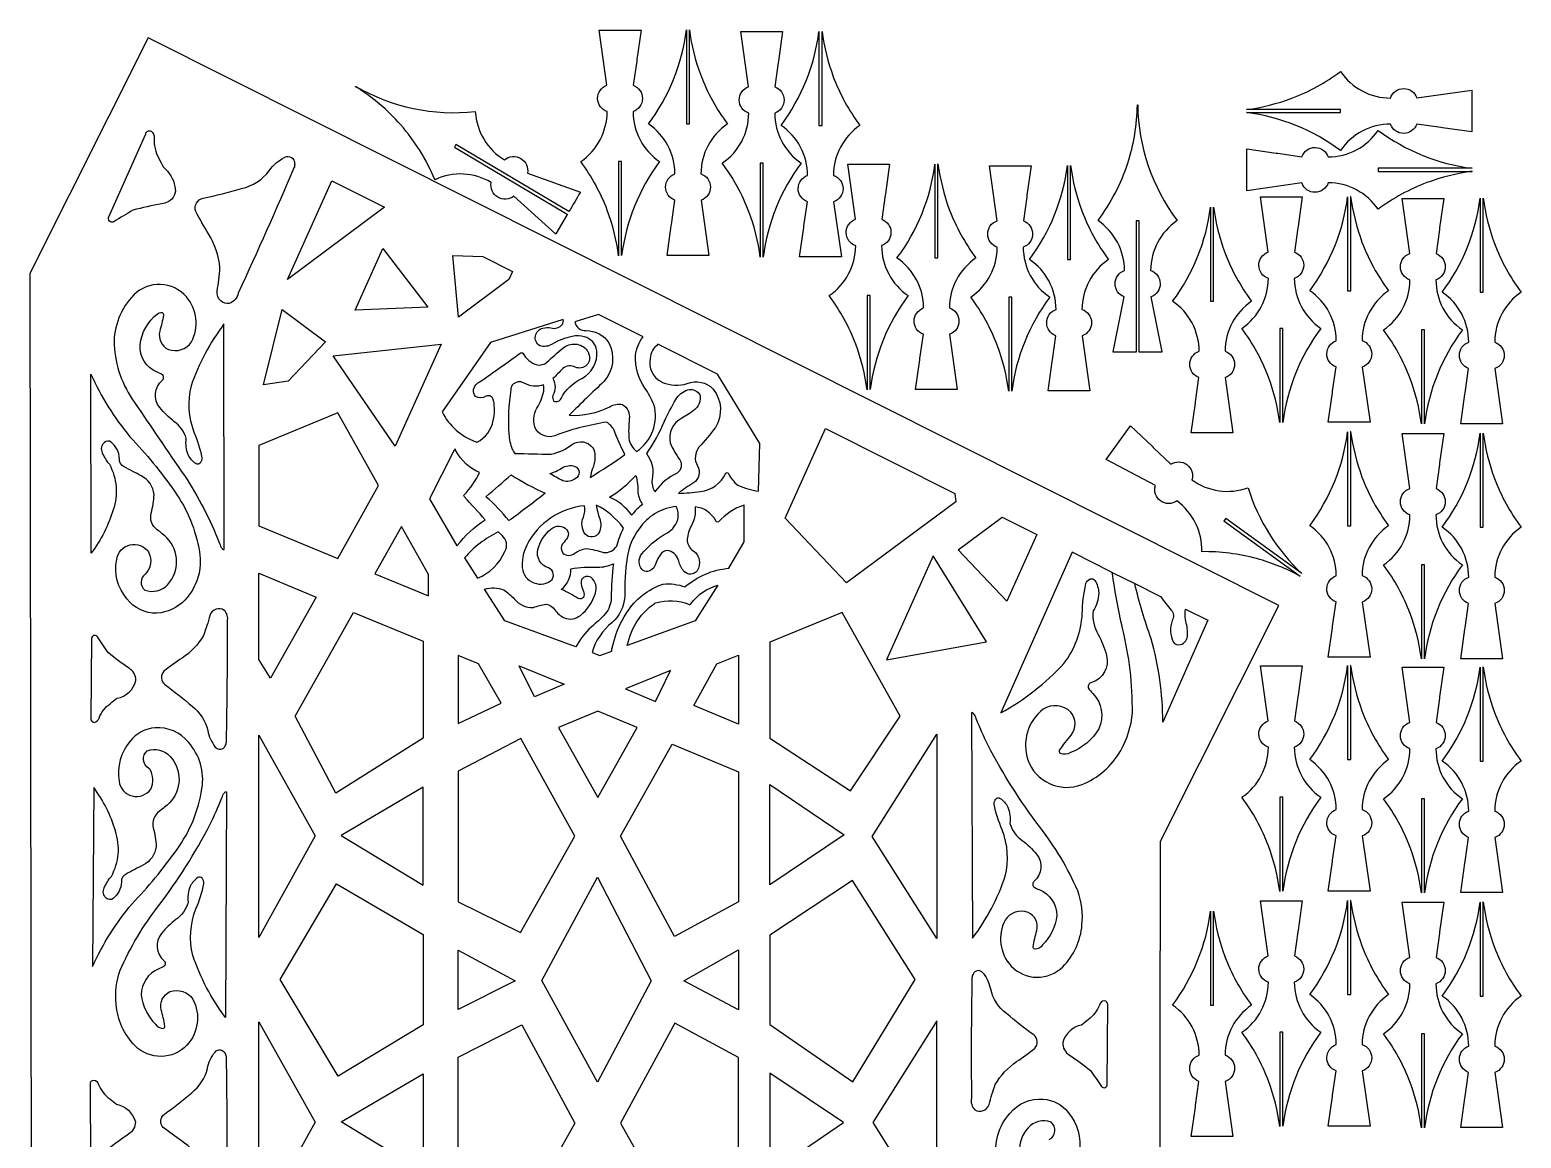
# Model space of a CAD drawing. Header units: millimetres. Extents: x 3580 to 4570, y 1609 to 3600.
# Drawn here: x 3580 to 4570, y 2864 to 3600 of the extents above; entities that cross this region are included whole.
import ezdxf

# ---------------------------------------------------------------- set-up
doc = ezdxf.new("R2010")
doc.units = ezdxf.units.MM
doc.layers.add('Default', color=70, linetype='Continuous')

msp = doc.modelspace()

# ---------------------------------------------------------------- linework, layer by layer
at = {"layer": 'Default'}
for points in [[(4328.54, 1609.29), (4330.79, 3061.4), (4409.29, 3217.8), (3658.56, 3594.64), (3580.06, 3438.23), (3582.68, 1609.29)], [(4298.69, 3239.75), (4313.64, 3232.25)]]:
    msp.add_lwpolyline(points, dxfattribs=at)
for points in [[(3970.99, 3449.98, 0.056763), (3963.47, 3480.15, 0.069714), (3945.78, 3512.45, 0.247243), (3963.38, 3545.6, -0.716421), (3963.25, 3563.12), (3958.14, 3599.74), (3985.84, 3599.74), (3983.1, 3580.15), (3982.96, 3579.15), (3980.71, 3563.08, -0.706462), (3980.6, 3545.64, 0.248623), (3998.2, 3512.45, 0.128873), (3973, 3450.06), (3973, 3512.45), (3970.98, 3512.45), (3970.98, 3449.98)], [(4018.01, 3599.92, 0.056763), (4025.53, 3569.75, 0.069714), (4043.22, 3537.45, 0.247243), (4025.62, 3504.3, -0.716421), (4025.75, 3486.79), (4030.86, 3450.16), (4003.16, 3450.16), (4005.9, 3469.75), (4006.04, 3470.75), (4008.29, 3486.83, -0.706462), (4008.4, 3504.26, 0.248623), (3990.8, 3537.45, 0.128873), (4016, 3599.84), (4016, 3537.45), (4018.02, 3537.45), (4018.02, 3599.92)], [(4064.99, 3448.98, 0.056763), (4057.47, 3479.15, 0.069714), (4039.78, 3511.45, 0.247243), (4057.38, 3544.6, -0.716421), (4057.25, 3562.12), (4052.14, 3598.74), (4079.84, 3598.74), (4077.1, 3579.15), (4076.96, 3578.15), (4074.71, 3562.08, -0.706462), (4074.6, 3544.64, 0.248623), (4092.2, 3511.45, 0.128873), (4067, 3449.06), (4067, 3511.45), (4064.98, 3511.45), (4064.98, 3448.98)], [(4106.01, 3598.92, 0.056763), (4113.53, 3568.75, 0.069714), (4131.22, 3536.45, 0.247243), (4113.62, 3503.3, -0.716421), (4113.75, 3485.79), (4118.86, 3449.16), (4091.16, 3449.16), (4093.9, 3468.75), (4094.04, 3469.75), (4096.29, 3485.83, -0.706462), (4096.4, 3503.26, 0.248623), (4078.8, 3536.45, 0.128873), (4104, 3598.84), (4104, 3536.45), (4106.02, 3536.45), (4106.02, 3598.92)], [(4387.8, 3547.01, 0.056763), (4417.97, 3554.53, 0.069714), (4450.27, 3572.22, 0.247243), (4483.43, 3554.62, -0.716421), (4500.94, 3554.75), (4537.56, 3559.86), (4537.56, 3532.16), (4517.97, 3534.9), (4516.97, 3535.04), (4500.9, 3537.29, -0.706462), (4483.47, 3537.4, 0.248623), (4450.27, 3519.8, 0.128873), (4387.88, 3545), (4450.27, 3545), (4450.27, 3547.02), (4387.8, 3547.02)], [(3826.35, 3536.85, 0.075188), (3796.39, 3562.19, -0.984999), (3796.48, 3562.35, 0.158189), (3875.74, 3545.62, -0.427199), (3875.84, 3545.54, 0.246783), (3895.25, 3513.57, -0.711573), (3910.46, 3504.67), (3945.58, 3492.23, -0.472994), (3945.62, 3492.1, 0.00008), (3938, 3479.29, -0.414262), (3937.88, 3479.26), (3862.96, 3523.85), (3861.93, 3522.11), (3936.85, 3477.53, -0.414216), (3936.88, 3477.4), (3929.26, 3464.6, -0.472994), (3929.12, 3464.58), (3901.41, 3489.54, -0.701731), (3886.4, 3498.61, 0.248166), (3849.01, 3500.45, -0.427814), (3848.89, 3500.5, 0.082025)], [(4308.97, 3511.32, 0.075188), (4315.42, 3550.03, -0.984999), (4315.6, 3550.03, 0.158189), (4341.77, 3473.37, -0.427199), (4341.75, 3473.24, 0.246783), (4324.2, 3440.21, -0.711573), (4324.34, 3422.59), (4331.6, 3386.05, -0.472994), (4331.51, 3385.94, 0.00008), (4316.61, 3385.94, -0.414262), (4316.52, 3386.03), (4316.52, 3473.22), (4314.5, 3473.22), (4314.5, 3386.03, -0.414216), (4314.41, 3385.94), (4299.51, 3385.94, -0.472994), (4299.43, 3386.05), (4306.71, 3422.63, -0.701731), (4306.83, 3440.17, 0.248166), (4289.28, 3473.24, -0.427814), (4289.26, 3473.37, 0.082025)], [(3660.51, 3532.55, -0.312864), (3662.55, 3528.03, 0.139682), (3665.7, 3514.63, 0.018911), (3668.71, 3508.78, -0.183444), (3676.37, 3495.85, -0.365093), (3671.85, 3485.73, -0.087678), (3667.6, 3484.31, 0.025719), (3648.53, 3480.17, 0.01279), (3635.91, 3472.5, -0.748308), (3632.6, 3475.88), (3656.98, 3530.97, -0.50897)], [(4537.75, 3505.99, 0.056763), (4507.57, 3498.47, 0.069714), (4475.27, 3480.78, 0.247243), (4442.12, 3498.38, -0.716421), (4424.61, 3498.25), (4387.98, 3493.14), (4387.98, 3520.84), (4407.57, 3518.1), (4408.57, 3517.96), (4424.65, 3515.71, -0.706462), (4442.08, 3515.6, 0.248623), (4475.27, 3533.2, 0.128873), (4537.67, 3508), (4475.27, 3508), (4475.27, 3505.98), (4537.75, 3505.98)], [(3706.81, 3419.95, -0.24666), (3704.42, 3426.37, 0.027343), (3706.27, 3442.13, 0.115738), (3698.63, 3464.48, -0.015094), (3690.23, 3479.33, -0.448773), (3695.13, 3488.2, 0.020778), (3720.67, 3494.55, 0.175205), (3739.01, 3506.36, -0.124943), (3749.43, 3515.37, -0.5741), (3755.87, 3511.28, -0.122783), (3755.43, 3508.27, -0.006777), (3718.45, 3425.17, -0.263913), (3712.48, 3418.26, -0.217884)], [(4135.99, 3360.98, 0.056763), (4128.47, 3391.15, 0.069714), (4110.78, 3423.45, 0.247243), (4128.38, 3456.6, -0.716421), (4128.25, 3474.12), (4123.14, 3510.74), (4150.84, 3510.74), (4148.1, 3491.15), (4147.96, 3490.15), (4145.71, 3474.08, -0.706462), (4145.6, 3456.64, 0.248623), (4163.2, 3423.45, 0.128873), (4138, 3361.06), (4138, 3423.45), (4135.98, 3423.45), (4135.98, 3360.98)], [(4183.01, 3510.92, 0.056763), (4190.53, 3480.75, 0.069714), (4208.22, 3448.45, 0.247243), (4190.62, 3415.3, -0.716421), (4190.75, 3397.79), (4195.86, 3361.16), (4168.16, 3361.16), (4170.9, 3380.75), (4171.04, 3381.75), (4173.29, 3397.83, -0.706462), (4173.4, 3415.26, 0.248623), (4155.8, 3448.45, 0.128873), (4181, 3510.84), (4181, 3448.45), (4183.02, 3448.45), (4183.02, 3510.92)], [(4229.99, 3359.98, 0.056763), (4222.47, 3390.15, 0.069714), (4204.78, 3422.45, 0.247243), (4222.38, 3455.6, -0.716421), (4222.25, 3473.12), (4217.14, 3509.74), (4244.84, 3509.74), (4242.1, 3490.15), (4241.96, 3489.15), (4239.71, 3473.08, -0.706462), (4239.6, 3455.64, 0.248623), (4257.2, 3422.45, 0.128873), (4232, 3360.06), (4232, 3422.45), (4229.98, 3422.45), (4229.98, 3359.98)], [(4271.01, 3509.92, 0.056763), (4278.53, 3479.75, 0.069714), (4296.22, 3447.45, 0.247243), (4278.62, 3414.3, -0.716421), (4278.75, 3396.79), (4283.86, 3360.16), (4256.16, 3360.16), (4258.9, 3379.75), (4259.04, 3380.75), (4261.29, 3396.83, -0.706462), (4261.4, 3414.26, 0.248623), (4243.8, 3447.45, 0.128873), (4269, 3509.84), (4269, 3447.45), (4271.02, 3447.45), (4271.02, 3509.92)], [(4409.99, 3339.25, 0.056763), (4402.47, 3369.43, 0.069714), (4384.78, 3401.73, 0.247243), (4402.38, 3434.88, -0.716421), (4402.25, 3452.39), (4397.14, 3489.02), (4424.84, 3489.02), (4422.1, 3469.43), (4421.96, 3468.43), (4419.71, 3452.35, -0.706462), (4419.6, 3434.92, 0.248623), (4437.2, 3401.73, 0.128873), (4412, 3339.33), (4412, 3401.73), (4409.98, 3401.73), (4409.98, 3339.25)], [(4457.01, 3489.2, 0.056763), (4464.53, 3459.03, 0.069714), (4482.22, 3426.73, 0.247243), (4464.62, 3393.57, -0.716421), (4464.75, 3376.06), (4469.86, 3339.44), (4442.16, 3339.44), (4444.9, 3359.03), (4445.04, 3360.03), (4447.29, 3376.1, -0.706462), (4447.4, 3393.53, 0.248623), (4429.8, 3426.73, 0.128873), (4455, 3489.12), (4455, 3426.73), (4457.02, 3426.73), (4457.02, 3489.2)], [(4503.99, 3338.25, 0.056763), (4496.47, 3368.43, 0.069714), (4478.78, 3400.73, 0.247243), (4496.38, 3433.88, -0.716421), (4496.25, 3451.39), (4491.14, 3488.02), (4518.84, 3488.02), (4516.1, 3468.43), (4515.96, 3467.43), (4513.71, 3451.35, -0.706462), (4513.6, 3433.92, 0.248623), (4531.2, 3400.73, 0.128873), (4506, 3338.33), (4506, 3400.73), (4503.98, 3400.73), (4503.98, 3338.25)], [(4545.01, 3488.2, 0.056763), (4552.53, 3458.03, 0.069714), (4570.22, 3425.73, 0.247243), (4552.62, 3392.57, -0.716421), (4552.75, 3375.06), (4557.86, 3338.44), (4530.16, 3338.44), (4532.9, 3358.03), (4533.04, 3359.03), (4535.29, 3375.1, -0.706462), (4535.4, 3392.53, 0.248623), (4517.8, 3425.73, 0.128873), (4543, 3488.12), (4543, 3425.73), (4545.02, 3425.73), (4545.02, 3488.2)], [(4366.01, 3482.2, 0.056763), (4373.53, 3452.03, 0.069714), (4391.22, 3419.73, 0.247243), (4373.62, 3386.57, -0.716421), (4373.75, 3369.06), (4378.86, 3332.44), (4351.16, 3332.44), (4353.9, 3352.03), (4354.04, 3353.03), (4356.29, 3369.1, -0.706462), (4356.4, 3386.53, 0.248623), (4338.8, 3419.73, 0.128873), (4364, 3482.12), (4364, 3419.73), (4366.02, 3419.73), (4366.02, 3482.2)], [(3685.22, 3317.74, -0.124348), (3683.93, 3328.61, 0.171984), (3675.74, 3339.94, -0.053003), (3666.34, 3349.13, -0.410921), (3667.86, 3367.11, 0.433717), (3668.32, 3370.77, 0.077739), (3664.55, 3372.63, -0.322399), (3653.24, 3390.91, -0.197218), (3664.73, 3411.3, -0.160321), (3667.84, 3412.23, -0.249131), (3668.86, 3410.64, -0.027786), (3666.27, 3399.87, 0.350097), (3672.02, 3387.73, 0.341491), (3687.37, 3392.73, 0.306802), (3684.02, 3422.67, 0.432338), (3649.14, 3423.96, 0.206013), (3636.06, 3390.78, 0.144673), (3649.59, 3352.62, 0.003386), (3682.69, 3303.99, -0.053849), (3706.01, 3258.9, 0.086443), (3707.7, 3255.53, 0.424748), (3709.16, 3254.99), (3708.97, 3404.64, 0.079206), (3687.1, 3363.6, 0.152055), (3689.03, 3332.78, -0.051326), (3694.31, 3315.83, -0.172307), (3693.13, 3312.34, -0.346332), (3690.28, 3311.95, -0.126385)], [(3853.84, 3346.22, 0.191192), (3876.08, 3326.5, 0.005248), (3877.06, 3326.12, 0.227781), (3887.77, 3340.7, 0.101613), (3887.98, 3353.77, 0.518279), (3882.92, 3356.64, -0.289941), (3876.01, 3356.48, -0.419515), (3877.1, 3365.17, -0.066042), (3879.07, 3366.41, 0.003928), (3905.97, 3385.51, -0.388198), (3907.36, 3385.32, 0.184808), (3916.87, 3377.43, 0.215902), (3923.35, 3379.24, -0.027099), (3934.04, 3388.56, -0.434971), (3950.08, 3387.08, -0.08282), (3951.05, 3385, -0.695672), (3942.19, 3375.98, 0.305245), (3933.87, 3374.98, -0.004872), (3927.4, 3368.41, -0.247573), (3927.34, 3357.07, 0.257412), (3928.03, 3353.46, 0.440874), (3932.79, 3355.25, -0.161643), (3946.46, 3368.47, 0.313158), (3956.42, 3386.86, 0.315774), (3948.24, 3396.08, 0.132981), (3940.19, 3396.33, 0.098884), (3926.86, 3391.22, -0.214489), (3918.63, 3390.16, -0.680386), (3920.77, 3401.83, -0.12562), (3925.96, 3402.07, 0.329253), (3933.63, 3404.53, 0.195203), (3934.2, 3407.62), (3885.85, 3392.27)], [(3987.2, 3396.11), (3957.52, 3411.01), (3941.85, 3406.05, 0.374449), (3949.5, 3400.25, -0.256515), (3964.43, 3392.19, -0.308165), (3961.26, 3366.49, 0.007627), (3938.09, 3344.07, 0.130802), (3965.15, 3349.7, -0.19928), (3973.48, 3351.12, -0.307239), (3978.07, 3341.5, 0.042642), (3977.79, 3328.83, 0.180927), (3982.94, 3319.95, 0.319504), (3994.41, 3351.15, 0.054033), (3988.32, 3362.14, -0.166081), (3982.24, 3383.9, -0.13558)], [(4036.72, 3371.25), (3997.11, 3391.14, 0.222797), (3991.97, 3381.66, 0.331969), (3999.14, 3366.35, 0.014567), (4000.14, 3365.78, 0.163555), (4016.49, 3365.07, -0.301709), (4033.86, 3361.48, -0.313436), (4035.19, 3336.01, -0.020953), (4024.31, 3322.76, 0.307944), (4023.29, 3310.52, -0.400323), (4020.62, 3299.09, 0.039296), (4010.71, 3292.19, 0.02405), (4025.3, 3293.39, 0.259406), (4042.15, 3305.51, -0.587979), (4043.88, 3305.48, 0.111986), (4050.12, 3297.56, 0.056208), (4063.82, 3293.65), (4064.73, 3325.25)], [(3629.56, 3326.02, 0.357202), (3628.18, 3319.11, 0.082144), (3632.91, 3311.48, -0.20864), (3635.4, 3281.26, -0.086484), (3620.89, 3252.57), (3620.63, 3371.43, 0.068295), (3646.54, 3329.77, -0.038709), (3676.16, 3293.55, -0.11336), (3692.69, 3253.42, -0.233622), (3683.03, 3221.38, -0.183691), (3664.3, 3212.65, -0.239584), (3644.55, 3222.15, -0.230445), (3637.73, 3248.19, -0.690603), (3658.79, 3253.3, -0.088334), (3659.69, 3250.89, -0.299533), (3656.54, 3238.58, 0.475634), (3656.36, 3228.01, 0.308512), (3671.65, 3231.71, 0.394499), (3671.19, 3262.5, 0.039778), (3664.6, 3268.06, -0.299111), (3660.55, 3279.13, 0.063872), (3662.5, 3291.48, 0.25494), (3654.09, 3303.79, -0.006297), (3642.68, 3309.88, -0.332396), (3639.57, 3315.18, 0.216468), (3634.03, 3326.21, 0.361667)], [(3902.14, 3318.69, -0.002135), (3926.23, 3318.17, 0.11238), (3940.36, 3324.82, -0.396764), (3953.92, 3322.4, -0.112924), (3954.94, 3319.81, -0.144638), (3953.69, 3308.77, 0.024127), (3952.11, 3302.7, 0.008608), (3975.2, 3317.93, -0.040978), (3967.98, 3334.22, 0.119194), (3963.03, 3339.48, 0.043721), (3930.62, 3331.36, -0.406382), (3915.95, 3334.76, -0.254662), (3916.77, 3348.69, 0.074005), (3921.37, 3360.03, 0.078937), (3921.11, 3364.3, -0.239674), (3908.27, 3365.44, 0.346212), (3900.33, 3364.08, 0.166462), (3899.45, 3360.94, 0.060766), (3898.18, 3331.5, 0.090993), (3900.37, 3321.63), (3900.37, 3321.63, 0.070578)], [(3989.61, 3318.57, 0.054461), (4001.43, 3340.19, -0.017492), (4008.92, 3354.53, -0.170857), (4016.91, 3360.98, -0.30963), (4024.52, 3358.23, -0.143453), (4025.23, 3355.86, -0.217016), (4021.59, 3347.86, -0.044167), (4013.02, 3342.03, 0.353711), (4005.3, 3325.7, 0.066387), (4011.6, 3314.35, -0.411746), (4009.79, 3305.69, 0.121544), (3995.5, 3293.85), (3995.5, 3293.85), (3995.08, 3293.26, -0.143735), (3993.37, 3301.43, 0.23007)], [(4423.51, 3237.27, 0.056763), (4394.66, 3248.87, 0.069714), (4358.13, 3253.49, 0.247243), (4341.59, 3287.18, -0.716421), (4327.33, 3297.35), (4294.67, 3314.68), (4310.91, 3337.13), (4325.17, 3323.42), (4325.9, 3322.72), (4337.6, 3311.47, -0.706462), (4351.66, 3301.16, 0.248623), (4388.86, 3295.94, 0.128873), (4424.62, 3238.94), (4374.09, 3275.53), (4372.9, 3273.9), (4423.5, 3237.26)], [(4457.01, 3333.19, 0.056763), (4464.53, 3303.02, 0.069714), (4482.22, 3270.72, 0.247243), (4464.62, 3237.57, -0.716421), (4464.75, 3220.06), (4469.86, 3183.43), (4442.16, 3183.43), (4444.9, 3203.02), (4445.04, 3204.02), (4447.29, 3220.1, -0.706462), (4447.4, 3237.53, 0.248623), (4429.8, 3270.72, 0.128873), (4455, 3333.12), (4455, 3270.72), (4457.02, 3270.72), (4457.02, 3333.19)], [(4503.99, 3182.25, 0.056763), (4496.47, 3212.42, 0.069714), (4478.78, 3244.72, 0.247243), (4496.38, 3277.87, -0.716421), (4496.25, 3295.39), (4491.14, 3332.01), (4518.84, 3332.01), (4516.1, 3312.42), (4515.96, 3311.42), (4513.71, 3295.35, -0.706462), (4513.6, 3277.92, 0.248623), (4531.2, 3244.72, 0.128873), (4506, 3182.33), (4506, 3244.72), (4503.98, 3244.72), (4503.98, 3182.25)], [(4545.01, 3332.19, 0.056763), (4552.53, 3302.02, 0.069714), (4570.22, 3269.72, 0.247243), (4552.62, 3236.57, -0.716421), (4552.75, 3219.06), (4557.86, 3182.43), (4530.16, 3182.43), (4532.9, 3202.02), (4533.04, 3203.02), (4535.29, 3219.1, -0.706462), (4535.4, 3236.53, 0.248623), (4517.8, 3269.72, 0.128873), (4543, 3332.12), (4543, 3269.72), (4545.02, 3269.72), (4545.02, 3332.19)], [(3862.38, 3321.68), (3861.86, 3320.87), (3845.35, 3288.64), (3863.67, 3257.43, -0.07883), (3882.33, 3274.65, 0.009925), (3868.57, 3289.87, -0.426734), (3868.5, 3291.14, 0.065646), (3878.72, 3306.02, -0.17501), (3862.99, 3320.44), (3862.99, 3320.44, -0.010745)], [(3925.35, 3305.39, 0.082143), (3933.13, 3308.89, -0.235479), (3942, 3310.13, -0.640175), (3942.38, 3301.99, -0.234123), (3933.86, 3300.56, -0.021157)], [(3922.18, 3292.27, -0.015325), (3898.07, 3274.08, 0.04614), (3882.92, 3289.99, 0.005713), (3899.65, 3304.53, 0.038778)], [(3979.7, 3277.79, 0.129064), (3965.03, 3289.72, 0.074171), (3982.41, 3304.05, -0.070702), (3983.75, 3292.48, 0.113861), (3986.87, 3284.86, 0.063971), (3979.79, 3277.9), (3979.79, 3277.9)], [(3974.21, 3269.07, 0.119776), (3956.14, 3284.45, 0.045698), (3958.42, 3275.28, -0.192011), (3958.06, 3266.29, -0.524316), (3948.72, 3265.09, -0.261481), (3947.59, 3276.36, 0.130982), (3948.4, 3284, 0.254858), (3909.98, 3257.87, 0.110118), (3906.93, 3244.36, 0.610354), (3925.86, 3234.05, 0.572121), (3924.46, 3242.68, -0.391735), (3917.31, 3254.92, -0.157271), (3926.02, 3268.47, -0.427734), (3936.66, 3268, -0.320865), (3937.02, 3262.92, -0.060779), (3933.91, 3258.86, 0.322721), (3934, 3252.42), (3934, 3252.42, 0.355403), (3941.81, 3252.44, -0.113621), (3949.46, 3255.57, -0.056422), (3960.94, 3252.88, 0.27598), (3969.78, 3257.22, -0.051473)], [(4044.06, 3242.49), (4054.26, 3260.01), (4054.33, 3284.46, 0.125472), (4037.25, 3273.3, -0.534392), (4035.49, 3274.03, 0.235946), (4021.76, 3283.33, -0.161189), (4019.32, 3270.96, 0.093652), (4016.45, 3261.67, 0.24212), (4020.46, 3254.12, -0.407968), (4023.16, 3240.85, -0.48972), (4014.36, 3240.43, -0.137177), (4010.92, 3247.19, 0.259964), (4004.63, 3253.98, 0.294367), (3999.55, 3252.44, 0.115694), (3995.1, 3244.13, -0.260914), (3990.18, 3240.35, -0.193615), (3986.59, 3241.64, -0.35846), (3986.34, 3252, -0.078424), (4001.32, 3264.95, 0.227439), (4010.21, 3274.82, 0.180437), (4009.23, 3283.5, 0.218334), (3984.57, 3268.71, 0.128012), (3976.64, 3249.54, 0.039134), (3975.06, 3223.61, -0.192198), (3966.71, 3206.41, 0.160372), (3953.34, 3186.45), (3958.6, 3184.55), (3966.44, 3187.4, -0.083565), (3966.55, 3188.77, -0.090015), (3976.33, 3213.1, -0.164998), (4000.36, 3231.97, -0.062986), (4000.58, 3232.02, -0.112581), (4015.04, 3230.09, -0.157496)], [(3868.68, 3249.48), (3877.33, 3235.87, 0.190755), (3895.46, 3253.6, 0.360966), (3893.56, 3264.28), (3890.95, 3266.66, 0.094875)], [(4298.69, 3239.75), (4272, 3253.15), (4224.74, 3146.46, 0.07905), (4266.57, 3179.15, 0.152063), (4278.82, 3212.16, -0.051417), (4281.17, 3232.26, -0.189517), (4284.04, 3235.35, -0.346809), (4287.18, 3234.44, -0.126453), (4289.78, 3226.08, -0.124595), (4286.08, 3214.15, 0.172423), (4289.38, 3198.58, -0.054769), (4294.92, 3184.66, -0.410266), (4285.01, 3166.63, 0.433271), (4282.83, 3163.02, 0.077861), (4285.9, 3159.35, -0.30209), (4289.86, 3135.95, -0.166916), (4271.02, 3120.08, -0.240467), (4264.13, 3119.61, -0.249398), (4263.8, 3121.73, -0.027776), (4271.49, 3131.76, 0.350829), (4271.12, 3147.05, 0.341045), (4252.79, 3148.93, 0.314169), (4242.68, 3115.25, 0.418503), (4278.19, 3098.76, 0.174326), (4304.35, 3121.59, 0.109576), (4312.09, 3146.43, 0.062275), (4305.54, 3202.72, -0.021611)], [(3939.29, 3242.19, -0.055124), (3957.1, 3243.18, 0.108731), (3967.54, 3245.5, 0.025779), (3966.01, 3222.98, -0.178289), (3962.09, 3212.12), (3962.09, 3212.12, -0.035364), (3952.75, 3203.43, 0.078847), (3942.59, 3190.36), (3895.37, 3207.5), (3881.96, 3228.61, -0.17089), (3894.69, 3228.07, -0.07806), (3901.66, 3222.11, 0.234516), (3914.38, 3216.42, -0.056939), (3922.83, 3218.64, -0.1886), (3928.64, 3214.93, 0.121245), (3934.91, 3209.52, 0.281187), (3945.61, 3211.22, 0.151531), (3955.54, 3225.84, 0.331289), (3952.43, 3236.5, 0.401515), (3946.48, 3235.15, 0.107941), (3946.15, 3234.05, 0.119899), (3947.56, 3227.11, -0.230232), (3947.65, 3223.16, -0.337465), (3944.21, 3222.3, 0.046703), (3932.8, 3228.48, 0.244621)], [(4019, 3218.92, -0.172507), (4036.93, 3231.22), (4021.83, 3207.5), (3976.72, 3191.14, -0.094164), (3983.94, 3208.33), (3983.94, 3208.33, -0.087436), (3994.57, 3218.84), (3994.57, 3218.84, -0.071711), (3995.62, 3219.57, -0.166182), (4017.88, 3218.47, 0.382931)], [(4347.27, 3215.37), (4362.13, 3207.91), (4332.28, 3140.36, 0.068438), (4324.55, 3195.72, -0.027762), (4313.64, 3232.25), (4330.81, 3223.63, -0.00483), (4337.79, 3214.66, -0.333186), (4338.58, 3207.71, 0.216277), (4339.27, 3193.63, 0.361529), (4344, 3191.8, 0.353881), (4348.64, 3198.36, 0.082113), (4347.24, 3208.49, -0.039874)], [(3703.81, 3215.4, 0.247199), (3699.58, 3211.15, -0.027378), (3695.33, 3197.91, -0.115997), (3681.13, 3182.87, 0.015127), (3669.04, 3174.1, 0.448303), (3669.73, 3165.24, -0.020732), (3687.81, 3150.85, -0.174932), (3698.16, 3134.75, 0.123758), (3703.22, 3123.77, 0.573218), (3709.84, 3124.68, 0.123077), (3710.58, 3127.25, 0.006777), (3711.21, 3206.99, 0.269714), (3708.96, 3214.68, 0.218938)], [(3622.75, 3140.18, 0.308711), (3626.01, 3143.05, -0.139977), (3633.39, 3152.58, -0.018953), (3637.92, 3156.15, 0.290974), (3650.52, 3167.95, 0.262398), (3645.91, 3176.07, -0.025663), (3632.19, 3186.33, -0.012763), (3624.9, 3197.05, 0.753382), (3621.03, 3195.55), (3620.51, 3142.73, 0.401017)], [(4409.99, 3027.98, 0.056763), (4402.47, 3058.15, 0.069714), (4384.78, 3090.45, 0.247243), (4402.38, 3123.61, -0.716421), (4402.25, 3141.12), (4397.14, 3177.74), (4424.84, 3177.74), (4422.1, 3158.15), (4421.96, 3157.15), (4419.71, 3141.08, -0.706462), (4419.6, 3123.65, 0.248623), (4437.2, 3090.45, 0.128873), (4412, 3028.06), (4412, 3090.45), (4409.98, 3090.45), (4409.98, 3027.98)], [(4457.01, 3177.93, 0.056763), (4464.53, 3147.75, 0.069714), (4482.22, 3115.45, 0.247243), (4464.62, 3082.3, -0.716421), (4464.75, 3064.79), (4469.86, 3028.16), (4442.16, 3028.16), (4444.9, 3047.75), (4445.04, 3048.75), (4447.29, 3064.83, -0.706462), (4447.4, 3082.26, 0.248623), (4429.8, 3115.45, 0.128873), (4455, 3177.85), (4455, 3115.45), (4457.02, 3115.45), (4457.02, 3177.93)], [(4503.99, 3026.98, 0.056763), (4496.47, 3057.15, 0.069714), (4478.78, 3089.45, 0.247243), (4496.38, 3122.61, -0.716421), (4496.25, 3140.12), (4491.14, 3176.74), (4518.84, 3176.74), (4516.1, 3157.15), (4515.96, 3156.15), (4513.71, 3140.08, -0.706462), (4513.6, 3122.65, 0.248623), (4531.2, 3089.45, 0.128873), (4506, 3027.06), (4506, 3089.45), (4503.98, 3089.45), (4503.98, 3026.98)], [(4545.01, 3176.93, 0.056763), (4552.53, 3146.75, 0.069714), (4570.22, 3114.45, 0.247243), (4552.62, 3081.3, -0.716421), (4552.75, 3063.79), (4557.86, 3027.16), (4530.16, 3027.16), (4532.9, 3046.75), (4533.04, 3047.75), (4535.29, 3063.83, -0.706462), (4535.4, 3081.26, 0.248623), (4517.8, 3114.45, 0.128873), (4543, 3176.85), (4543, 3114.45), (4545.02, 3114.45), (4545.02, 3176.93)], [(4229.41, 3083.94, -0.124595), (4230.74, 3073.07, 0.172423), (4238.97, 3061.8, -0.054769), (4248.41, 3052.67, -0.410266), (4246.97, 3034.68, 0.433271), (4246.52, 3031.01, 0.077861), (4250.3, 3029.18, -0.30209), (4261.88, 3011.89, -0.166916), (4252.51, 2992.42, -0.240467), (4247.17, 2989.57, -0.249398), (4246.14, 2991.15, -0.027776), (4248.69, 3001.93, 0.350829), (4242.89, 3014.03, 0.341045), (4227.56, 3008.94, 0.314169), (4231.58, 2978.37, 0.418503), (4265.92, 2977.95, 0.174326), (4278.63, 3005.61, 0.109576), (4275.89, 3028.26, 0.062275), (4250.41, 3070.93, -0.041735), (4216.31, 3124.72, -0.014891), (4208.38, 3142.65, 0.086617), (4206.66, 3146, 0.424926), (4205.2, 3146.54), (4206.01, 2996.88, 0.07905), (4227.72, 3038.07, 0.152063), (4225.65, 3068.87, -0.051417), (4220.3, 3085.79, -0.189517), (4221.49, 3089.29, -0.346809), (4224.32, 3089.7, -0.126453)], [(3630.84, 3023.43, -0.353881), (3629.49, 3030.35, -0.082113), (3634.24, 3037.95, 0.208904), (3636.86, 3068.16, 0.086345), (3622.46, 3096.94), (3621.72, 2978.08, -0.068438), (3647.8, 3019.58, 0.038835), (3677.56, 3055.6, 0.121623), (3694.34, 3096.23, 0.22635), (3685.33, 3127.03, 0.242341), (3663.3, 3136.59, 0.208918), (3646.68, 3127.7, 0.224816), (3639.33, 3101.21, 0.688915), (3660.34, 3095.93, 0.265065), (3659.67, 3109.01, 0.015041), (3659.18, 3109.64, -0.529776), (3658.03, 3121.27, -0.308634), (3673.32, 3117.47, -0.394552), (3672.74, 3086.69, -0.040002), (3666.12, 3081.17, 0.299751), (3662.02, 3070.12, -0.063831), (3663.91, 3057.76, -0.255589), (3655.46, 3045.5, 0.006267), (3644.02, 3039.49, 0.333186), (3640.89, 3034.2, -0.216277), (3635.28, 3023.2, -0.361529)], [(3686.53, 3031.36, 0.124595), (3685.2, 3020.49, -0.172423), (3676.96, 3009.22, 0.054769), (3667.52, 3000.08, 0.410266), (3668.97, 2982.09, -0.433271), (3669.41, 2978.43, -0.077861), (3665.64, 2976.59, 0.30209), (3654.06, 2959.31, 0.166916), (3663.42, 2939.84, 0.240467), (3668.76, 2936.98, 0.249398), (3669.79, 2938.56, 0.027776), (3667.25, 2949.35, -0.350829), (3673.04, 2961.45, -0.341045), (3688.37, 2956.35, -0.314169), (3684.35, 2925.79, -0.418503), (3650.02, 2925.36, -0.174326), (3637.31, 2953.03, -0.109576), (3640.05, 2975.67, -0.062275), (3665.52, 3018.34, 0.041735), (3699.63, 3072.13, 0.014891), (3707.56, 3090.06, -0.086617), (3709.27, 3093.42, -0.424926), (3710.73, 3093.95), (3709.92, 2944.3, -0.07905), (3688.22, 2985.48, -0.152063), (3690.28, 3016.29, 0.051417), (3695.63, 3033.21, 0.189517), (3694.45, 3036.71, 0.346809), (3691.61, 3037.11, 0.126453)], [(4409.99, 2871.98, 0.056763), (4402.47, 2902.15, 0.069714), (4384.78, 2934.45, 0.247243), (4402.38, 2967.6, -0.716421), (4402.25, 2985.12), (4397.14, 3021.74), (4424.84, 3021.74), (4422.1, 3002.15), (4421.96, 3001.15), (4419.71, 2985.08, -0.706462), (4419.6, 2967.64, 0.248623), (4437.2, 2934.45, 0.128873), (4412, 2872.06), (4412, 2934.45), (4409.98, 2934.45), (4409.98, 2871.98)], [(4457.01, 3021.92, 0.056763), (4464.53, 2991.75, 0.069714), (4482.22, 2959.45, 0.247243), (4464.62, 2926.3, -0.716421), (4464.75, 2908.79), (4469.86, 2872.16), (4442.16, 2872.16), (4444.9, 2891.75), (4445.04, 2892.75), (4447.29, 2908.83, -0.706462), (4447.4, 2926.26, 0.248623), (4429.8, 2959.45, 0.128873), (4455, 3021.84), (4455, 2959.45), (4457.02, 2959.45), (4457.02, 3021.92)], [(4503.99, 2870.98, 0.056763), (4496.47, 2901.15, 0.069714), (4478.78, 2933.45, 0.247243), (4496.38, 2966.6, -0.716421), (4496.25, 2984.12), (4491.14, 3020.74), (4518.84, 3020.74), (4516.1, 3001.15), (4515.96, 3000.15), (4513.71, 2984.08, -0.706462), (4513.6, 2966.64, 0.248623), (4531.2, 2933.45, 0.128873), (4506, 2871.06), (4506, 2933.45), (4503.98, 2933.45), (4503.98, 2870.98)], [(4545.01, 3020.92, 0.056763), (4552.53, 2990.75, 0.069714), (4570.22, 2958.45, 0.247243), (4552.62, 2925.3, -0.716421), (4552.75, 2907.79), (4557.86, 2871.16), (4530.16, 2871.16), (4532.9, 2890.75), (4533.04, 2891.75), (4535.29, 2907.83, -0.706462), (4535.4, 2925.26, 0.248623), (4517.8, 2958.45, 0.128873), (4543, 3020.84), (4543, 2958.45), (4545.02, 2958.45), (4545.02, 3020.92)], [(4366.01, 3014.92, 0.056763), (4373.53, 2984.75, 0.069714), (4391.22, 2952.45, 0.247243), (4373.62, 2919.3, -0.716421), (4373.75, 2901.79), (4378.86, 2865.16), (4351.16, 2865.16), (4353.9, 2884.75), (4354.04, 2885.75), (4356.29, 2901.83, -0.706462), (4356.4, 2919.26, 0.248623), (4338.8, 2952.45, 0.128873), (4364, 3014.84), (4364, 2952.45), (4366.02, 2952.45), (4366.02, 3014.92)], [(4212.68, 2882.26, 0.24666), (4216.9, 2886.54, -0.027343), (4221.09, 2899.81, -0.115738), (4235.23, 2914.94, 0.015094), (4247.29, 2923.79, 0.448773), (4246.56, 2932.65, -0.020778), (4228.42, 2946.91, -0.175205), (4218, 2962.95, 0.124943), (4212.9, 2973.9, 0.5741), (4206.28, 2972.94, 0.122783), (4205.55, 2970.38, 0.006777), (4205.25, 2890.63, 0.263913), (4207.54, 2882.95, 0.217884)], [(4293.44, 2955.32, 0.312864), (4290.19, 2952.43, -0.139682), (4282.85, 2942.85, -0.018911), (4278.33, 2939.25, 0.280916), (4265.83, 2927.66, 0.274982), (4270.43, 2919.29, -0.025719), (4284.19, 2909.11, -0.01279), (4291.53, 2898.44, 0.748308), (4295.39, 2899.96), (4295.69, 2952.78, 0.399768)], [(3703.25, 2829.68, -0.24666), (3699.03, 2833.96, 0.027343), (3694.85, 2847.23, 0.115738), (3680.7, 2862.35, -0.015094), (3668.65, 2871.21, -0.448773), (3669.37, 2880.06, 0.020778), (3687.52, 2894.33, 0.175205), (3697.94, 2910.37, -0.124943), (3703.04, 2921.32, -0.5741), (3709.65, 2920.36, -0.122783), (3710.38, 2917.79, -0.006777), (3710.69, 2838.04, -0.263913), (3708.39, 2830.36, -0.217884)], [(3622.49, 2902.73, -0.312864), (3625.75, 2899.85, 0.139682), (3633.09, 2890.26, 0.018911), (3637.6, 2886.67, -0.280916), (3650.11, 2875.08, -0.274982), (3645.51, 2866.7, 0.025719), (3631.75, 2856.53, 0.01279), (3624.41, 2845.86, -0.748308), (3620.55, 2847.37), (3620.24, 2900.2, -0.399768)]]:
    msp.add_lwpolyline(points, format="xyb", close=True, dxfattribs=at)
for points in [[(3815.62, 3482.23), (3751.16, 3434.13), (3780.67, 3499.78)], [(3814.39, 3454.75), (3844.32, 3415.86), (3795.97, 3413.77)], [(3900.6, 3439.58), (3898.12, 3434.07), (3864.62, 3409.24), (3860.99, 3450.11), (3880.85, 3449.49)], [(3735.13, 3364.24), (3747.69, 3414.29), (3776.38, 3392.9), (3751.61, 3366.63)], [(3853.1, 3391.29), (3822.68, 3323.61), (3781.42, 3383.56)], [(3732, 3297.37), (3732, 3270.66), (3784.48, 3249.02), (3811.6, 3297.37), (3784.48, 3345.72), (3732, 3324.08)], [(4194.22, 3292.19), (4194.77, 3286.47), (4122.29, 3232.81), (4081.65, 3275.76), (4108.4, 3335.27)], [(3844.67, 3238.3), (3826.8, 3270.2), (3809.21, 3238.81), (3844.67, 3224.19)], [(4248.59, 3264.9), (4228.65, 3220.55), (4196.35, 3254.72), (4225.64, 3276.42)], [(4179.83, 3250.63), (4148.86, 3181.74), (4215.3, 3193.73)], [(3732, 3181.93), (3732, 3239.11), (3770.12, 3223.39), (3739.95, 3169.58)], [(3841.21, 3194.1), (3841.21, 3129.57), (3783.33, 3093.11), (3756.18, 3144.23), (3794.85, 3213.19)], [(4071.36, 3193.45), (4071.36, 3129.76), (4124.9, 3094.75), (4157.94, 3144.27), (4119.3, 3213.19)], [(3864.36, 3184.55), (3864.36, 3139.37), (3892.9, 3152.89), (3877.88, 3178.99)], [(4050.51, 3184.85), (4050.51, 3139), (4020.82, 3151.37), (4036.27, 3179)], [(4050.51, 3184.85), (4050.51, 3139), (4020.82, 3151.37), (4036.27, 3179)], [(3915.08, 3157.14), (3905.02, 3177.78), (3934.9, 3165.58)], [(3995.45, 3153.99), (4005.51, 3174.63), (3975.63, 3162.43)], [(3957.07, 3147.55), (3930.96, 3136.72), (3957.07, 3090.28), (3983.19, 3136.72)], [(3769.51, 3064.95), (3732, 2997.44), (3732, 3131.63)], [(3864.36, 3107.8), (3864.36, 3020.94), (3905.88, 3000.56), (3941.85, 3064.72), (3906.05, 3129.4)], [(4139.29, 3064.49), (4182.15, 3132.27), (4182.15, 2996.72)], [(4050.51, 3107.44), (4050.51, 3021.13), (4007.97, 2998.01), (3972.29, 3064.69), (4006.46, 3125.74)], [(3841.21, 3097.09), (3786.66, 3065.14), (3841.21, 3032.03)], [(4071.36, 3098.82), (4120.64, 3065.59), (4071.36, 3032.37)], [(3841.21, 2999.4), (3841.21, 2939.36), (3784.8, 2905.2), (3746.33, 2969.39), (3783.61, 3033)], [(3920.1, 2968.78), (3957.04, 3037.33), (3992.54, 2968.51), (3957.04, 2901.38)], [(4071.36, 2998.89), (4071.36, 2939.56), (4126.46, 2901.53), (4167.8, 2969.38), (4126.19, 3035.22)], [(3864.36, 2988.99), (3902.28, 2968.66), (3864.36, 2949.59)], [(4050.51, 2989.22), (4050.51, 2949.37), (4014.27, 2968.62)], [(3769.51, 2874.74), (3732, 2807.22), (3732, 2941.41)], [(4139.66, 2874.47), (4182.15, 2806.56), (4182.15, 2942.03)], [(3864.36, 2917.91), (3906.62, 2939.4), (3941.86, 2874.08), (3907.68, 2813.03), (3864.36, 2831.03)], [(4050.51, 2917.64), (4008.33, 2940.46), (3972.29, 2874.08), (4006.46, 2813.03), (4050.51, 2831.34)], [(3841.21, 2906.88), (3841.21, 2841.81), (3786.66, 2874.93)], [(4071.36, 2907.35), (4071.36, 2841.11), (4120.18, 2874.59)]]:
    msp.add_lwpolyline(points, close=True, dxfattribs=at)
for points in [[(4221.77, 2849.75, -0.22635), (4230.78, 2880.55, -0.242341), (4252.82, 2890.11, -0.208918), (4269.43, 2881.22, -0.224816), (4276.78, 2854.73, -0.688915)], [(4256.94, 2863.16, 0.529776), (4258.08, 2874.79, 0.308634), (4242.8, 2870.99, 0.394552), (4243.37, 2840.21, 0.040002)]]:
    msp.add_lwpolyline(points, format="xyb", dxfattribs=at)

doc.saveas('drawing.dxf')
